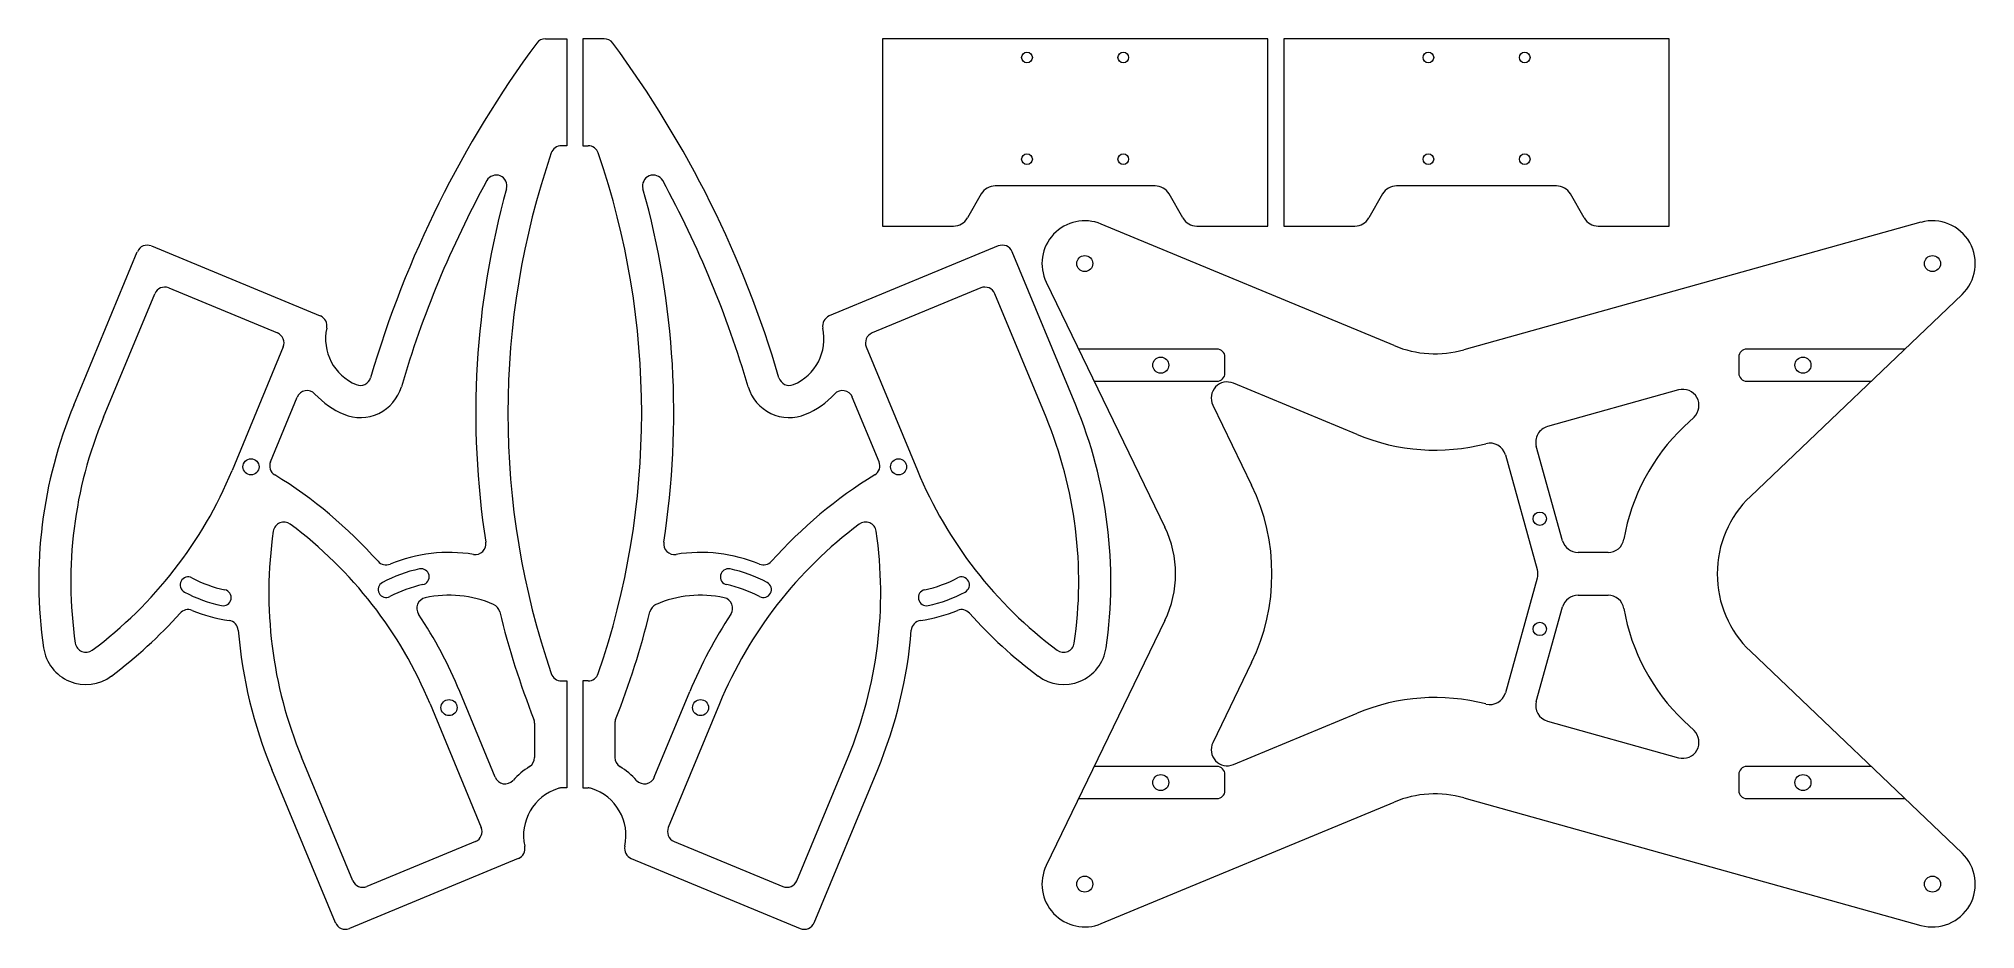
# Model space of a CAD drawing. Header units: millimetres. Extents: x 3 to 365, y 3 to 169.
import ezdxf

# ---------------------------------------------------------------- set-up
doc = ezdxf.new("R2010")
doc.units = ezdxf.units.MM

msp = doc.modelspace()

# ---------------------------------------------------------------- linework, layer by layer
at = {"color": 7, "linetype": 'Continuous', "lineweight": 15}
for p, q in [((98.01, 169), (102, 169)), ((102, 169), (102, 149)), ((105, 169), (105, 149)), ((108.99, 169), (105, 169)), ((233, 169), (161, 169)), ((161, 169), (161, 134)), ((233, 134), (233, 169)), ((308, 169), (236, 169)), ((236, 169), (236, 134)), ((308, 134), (308, 169)), ((102, 149), (101, 149)), ((105, 149), (106, 149)), ((211.94, 141.5), (182.06, 141.5)), ((286.94, 141.5), (257.06, 141.5)), ((179.46, 140), (176.87, 135.5)), ((217.13, 135.5), (214.54, 140)), ((254.46, 140), (251.87, 135.5)), ((292.13, 135.5), (289.54, 140)), ((161, 134), (174.27, 134)), ((256.62, 111.65), (201.87, 134.37)), ((219.73, 134), (233, 134)), ((236, 134), (249.27, 134)), ((355.05, 134.69), (269.66, 110.86)), ((294.73, 134), (308, 134)), ((9.9, 100.55), (21.76, 129.19)), ((24.38, 130.27), (55.95, 117.19)), ((182.62, 130.27), (151.05, 117.19)), ((197.1, 100.55), (185.24, 129.19)), ((191.6, 123.5), (213.78, 77.72)), ((15.44, 98.25), (25.01, 121.35)), ((27.62, 122.43), (47.95, 114.01)), ((179.38, 122.43), (159.05, 114.01)), ((191.56, 98.25), (181.99, 121.35)), ((323.17, 83.47), (362.72, 121.19)), ((49.03, 111.4), (39.46, 88.3)), ((157.97, 111.4), (167.54, 88.3)), ((223.5, 111), (197.66, 111)), ((225, 106.5), (225, 109.5)), ((321, 109.5), (321, 106.5)), ((352.03, 111), (322.5, 111)), ((200.56, 105), (223.5, 105)), ((322.5, 105), (345.74, 105)), ((46.64, 89.96), (51.64, 102.01)), ((160.36, 89.96), (155.36, 102.01)), ((249.72, 95.03), (226.57, 104.63)), ((309.76, 103.36), (285.25, 96.52)), ((222.72, 100.55), (229.98, 85.57)), ((310.75, 96.5), (312.64, 98.3)), ((277.39, 91.22), (283.36, 69.81)), ((288.09, 75.19), (283.17, 92.83)), ((296.58, 73), (290.98, 73)), ((283.36, 68.19), (277.39, 46.78)), ((283.17, 45.17), (288.09, 62.81)), ((290.98, 65), (296.58, 65)), ((213.78, 60.28), (191.6, 14.5)), ((362.72, 16.81), (323.17, 54.53)), ((229.98, 52.43), (222.72, 37.45)), ((101, 49), (102, 49)), ((102, 49), (102, 29)), ((105, 49), (105, 29)), ((106, 49), (105, 49)), ((76.46, 44.7), (86.03, 21.6)), ((88.64, 30.99), (82.01, 47)), ((118.36, 30.99), (124.99, 47)), ((130.54, 44.7), (120.97, 21.6)), ((96, 41.08), (96, 34.68)), ((111, 41.08), (111, 34.68)), ((226.57, 33.37), (249.72, 42.97)), ((285.25, 41.48), (309.76, 34.64)), ((312.64, 39.7), (310.75, 41.5)), ((62.01, 11.65), (52.44, 34.75)), ((144.99, 11.65), (154.56, 34.75)), ((223.5, 33), (200.56, 33)), ((345.74, 33), (322.5, 33)), ((58.76, 3.81), (46.9, 32.45)), ((102, 29), (101, 29)), ((105, 29), (106, 29)), ((148.24, 3.81), (160.1, 32.45)), ((225, 28.5), (225, 31.5)), ((321, 31.5), (321, 28.5)), ((197.66, 27), (223.5, 27)), ((201.87, 3.63), (256.62, 26.35)), ((269.66, 27.14), (355.05, 3.31)), ((322.5, 27), (352.03, 27)), ((84.95, 18.99), (64.62, 10.57)), ((122.05, 18.99), (142.38, 10.57)), ((92.95, 15.81), (61.38, 2.73)), ((114.05, 15.81), (145.62, 2.73))]:
    msp.add_line(p, q, dxfattribs=at)
for centre, radius in [((188, 165.5), 1), ((206, 165.5), 1), ((263, 165.5), 1), ((281, 165.5), 1), ((188, 146.5), 1), ((206, 146.5), 1), ((263, 146.5), 1), ((281, 146.5), 1), ((198.8, 126.98), 1.5), ((357.2, 126.98), 1.5), ((213, 108), 1.5), ((333, 108), 1.5), ((43, 89), 1.5), ((164, 89), 1.5), ((283.83, 79.3), 1.25), ((283.83, 58.7), 1.25), ((80, 44), 1.5), ((127, 44), 1.5), ((213, 30), 1.5), ((333, 30), 1.5), ((198.8, 11.02), 1.5), ((357.2, 11.02), 1.5)]:
    msp.add_circle(centre, radius, dxfattribs=at)
for centre, radius, start, end in [((257.25, 49.34), 200, 143.5406, 163.6474), ((98.01, 167), 2, 90, 143.5406), ((108.99, 167), 2, 36.4594, 90), ((-50.25, 49.34), 200, 16.3526, 36.4594), ((101, 147), 2, 90, 161.0754), ((106, 147), 2, 18.9246, 90), ((241, 99), 150, 161.0754, 198.9246), ((-34, 99), 150, 341.0754, 18.9246), ((257.25, 49.34), 194, 151.3078, 163.6474), ((88.83, 141.52), 2, 344.3892, 151.3078), ((118.17, 141.52), 2, 28.6922, 195.6108), ((-50.25, 49.34), 194, 16.3526, 28.6922), ((182.06, 138.5), 3, 90, 150), ((211.94, 138.5), 3, 30, 90), ((257.06, 138.5), 3, 90, 150), ((286.94, 138.5), 3, 30, 90), ((241, 99), 156, 164.3892, 188.8796), ((-34, 99), 156, 351.1204, 15.6108), ((174.27, 137), 3, 270, 330), ((198.8, 126.98), 8, 67.4592, 205.8441), ((219.73, 137), 3, 210, 270), ((249.27, 137), 3, 270, 330), ((294.73, 137), 3, 210, 270), ((357.2, 126.98), 8, 313.6477, 105.5935), ((23.61, 128.42), 2, 67.5, 157.5), ((183.39, 128.42), 2, 22.5, 112.5), ((26.86, 120.58), 2, 67.5, 157.5), ((180.14, 120.58), 2, 22.5, 112.5), ((55.19, 115.34), 2, 347.7096, 67.5), ((151.81, 115.34), 2, 112.5, 192.2904), ((47.18, 112.16), 2, 337.5, 67.5), ((66.21, 112.94), 9.28, 167.7096, 247.5), ((140.79, 112.94), 9.28, 292.5, 12.2904), ((159.82, 112.16), 2, 112.5, 202.5), ((223.5, 109.5), 1.5, 0, 90), ((264.28, 130.12), 20, 247.4592, 285.5935), ((322.5, 109.5), 1.5, 90, 180), ((63.42, 106.21), 2, 247.5, 343.6474), ((143.58, 106.21), 2, 196.3526, 292.5), ((223.5, 106.5), 1.5, 270, 0), ((322.5, 106.5), 1.5, 180, 270), ((53.48, 101.25), 2, 42.5762, 157.5), ((66.21, 112.94), 15.28, 222.5762, 247.5), ((63.42, 106.21), 8, 247.5, 343.6474), ((143.58, 106.21), 8, 196.3526, 292.5), ((140.79, 112.94), 15.28, 292.5, 317.4238), ((153.52, 101.25), 2, 22.5, 137.4238), ((225.42, 101.86), 3, 67.4592, 205.8441), ((310.57, 100.47), 3, 313.6477, 105.5935), ((89.56, 67.55), 86.23, 157.5, 188.2525), ((89.56, 67.55), 80.23, 157.5, 188.2525), ((117.44, 67.55), 80.23, 351.7475, 22.5), ((117.44, 67.55), 86.23, 351.7475, 22.5), ((264.28, 130.12), 38, 247.4592, 284.4291), ((286.06, 93.63), 3, 105.5935, 195.5935), ((336.98, 69), 38, 133.6477, 170.1696), ((274.5, 90.42), 3, 15.5935, 104.4291), ((-34.66, 119), 80.23, 306.7475, 337.5), ((48.49, 89.19), 2, 157.5, 238.4614), ((2.34, 14), 86.23, 41.6896, 58.4614), ((204.66, 14), 86.23, 121.5386, 138.3104), ((158.51, 89.19), 2, 301.5386, 22.5), ((241.66, 119), 80.23, 202.5, 233.2525), ((195.78, 69), 38, 334.1559, 25.8441), ((336.98, 69), 20, 133.6477, 226.3523), ((126.56, 65.45), 80.23, 171.7475, 202.5), ((49.15, 76.68), 2, 53.2525, 171.7475), ((2.34, 14), 80.23, 22.5, 53.2525), ((204.66, 14), 80.23, 126.7475, 157.5), ((80.44, 65.45), 80.23, 337.5, 8.2525), ((157.85, 76.68), 2, 8.2525, 126.7475), ((195.78, 69), 20, 334.1559, 25.8441), ((80, 44), 29, 80.9173, 112.3193), ((84.89, 74.61), 2, 260.9173, 8.8796), ((122.11, 74.61), 2, 171.1204, 279.0827), ((127, 44), 29, 67.6807, 99.0827), ((290.98, 76), 3, 195.5935, 270), ((296.58, 76), 3, 270, 350.1696), ((68.23, 72.68), 2, 221.6896, 292.3193), ((80, 44), 26.5, 102, 118), ((74.8, 68.45), 1.5, 282, 102), ((132.2, 68.45), 1.5, 78, 258), ((127, 44), 26.5, 62, 78), ((138.77, 72.68), 2, 247.6807, 318.3104), ((280.48, 69), 3, 344.4065, 15.5935), ((31.26, 66.93), 1.5, 62, 242), ((43, 89), 26.5, 242, 258), ((43, 89), 23.5, 242, 258), ((37.8, 64.55), 1.5, 258, 78), ((68.26, 66.07), 1.5, 118, 298), ((80, 44), 23.5, 102, 118), ((127, 44), 23.5, 62, 78), ((138.74, 66.07), 1.5, 242, 62), ((169.2, 64.55), 1.5, 102, 282), ((164, 89), 23.5, 282, 298), ((164, 89), 26.5, 282, 298), ((175.74, 66.93), 1.5, 298, 118), ((-34.66, 119), 86.23, 306.7475, 318.3104), ((31.23, 60.32), 2, 67.6807, 138.3104), ((43, 89), 29, 247.6807, 261.8862), ((75.99, 62.57), 2, 102.1714, 213.4058), ((80, 44), 21, 66.6581, 102.1714), ((87.53, 61.44), 2, 13.7502, 66.6581), ((241, 99), 156, 193.7502, 201.5059), ((-34, 99), 156, 338.4941, 346.2498), ((119.47, 61.44), 2, 113.3419, 166.2498), ((127, 44), 21, 77.8286, 113.3419), ((131.01, 62.57), 2, 326.5942, 77.8286), ((164, 89), 29, 278.1138, 292.3193), ((175.77, 60.32), 2, 41.6896, 112.3193), ((241.66, 119), 86.23, 221.6896, 233.2525), ((290.98, 62), 3, 90, 164.4065), ((296.58, 62), 3, 9.8304, 90), ((336.98, 69), 38, 189.8304, 226.3523), ((38.62, 58.31), 2, 4.6427, 81.8862), ((126.56, 65.45), 86.23, 184.6427, 202.5), ((2.34, 14), 86.23, 22.5, 33.4058), ((204.66, 14), 86.23, 146.5942, 157.5), ((80.44, 65.45), 86.23, 337.5, 355.3573), ((168.38, 58.31), 2, 98.1138, 175.3573), ((12.15, 56.32), 8, 188.2525, 306.7475), ((12.15, 56.32), 2, 188.2525, 306.7475), ((194.85, 56.32), 8, 233.2525, 351.7475), ((194.85, 56.32), 2, 233.2525, 351.7475), ((101, 51), 2, 198.9246, 270), ((106, 51), 2, 270, 341.0754), ((264.28, 7.88), 38, 75.5709, 112.5408), ((274.5, 47.58), 3, 255.5709, 344.4065), ((286.06, 44.37), 3, 164.4065, 254.4065), ((94, 41.08), 2, 0, 21.5059), ((113, 41.08), 2, 158.4941, 180), ((225.42, 36.14), 3, 154.1559, 292.5408), ((310.57, 37.53), 3, 254.4065, 46.3523), ((103.21, 20.06), 15.28, 122.2066, 137.4238), ((94, 34.68), 2, 302.2066, 0), ((113, 34.68), 2, 180, 237.7934), ((103.79, 20.06), 15.28, 42.5762, 57.7934), ((223.5, 31.5), 1.5, 0, 90), ((322.5, 31.5), 1.5, 90, 180), ((90.48, 31.75), 2, 202.5, 317.4238), ((101, 27), 2, 90, 107.6771), ((106, 27), 2, 72.3229, 90), ((116.52, 31.75), 2, 222.5762, 337.5), ((103.21, 20.06), 9.28, 107.6771, 192.2904), ((103.79, 20.06), 9.28, 347.7096, 72.3229), ((223.5, 28.5), 1.5, 270, 0), ((264.28, 7.88), 20, 74.4065, 112.5408), ((322.5, 28.5), 1.5, 180, 270), ((84.18, 20.84), 2, 292.5, 22.5), ((122.82, 20.84), 2, 157.5, 247.5), ((92.19, 17.66), 2, 292.5, 12.2904), ((114.81, 17.66), 2, 167.7096, 247.5), ((198.8, 11.02), 8, 154.1559, 292.5408), ((357.2, 11.02), 8, 254.4065, 46.3523), ((63.86, 12.42), 2, 202.5, 292.5), ((143.14, 12.42), 2, 247.5, 337.5), ((60.61, 4.58), 2, 202.5, 292.5), ((146.39, 4.58), 2, 247.5, 337.5)]:
    msp.add_arc(centre, radius, start, end, dxfattribs=at)

doc.saveas('drawing.dxf')
